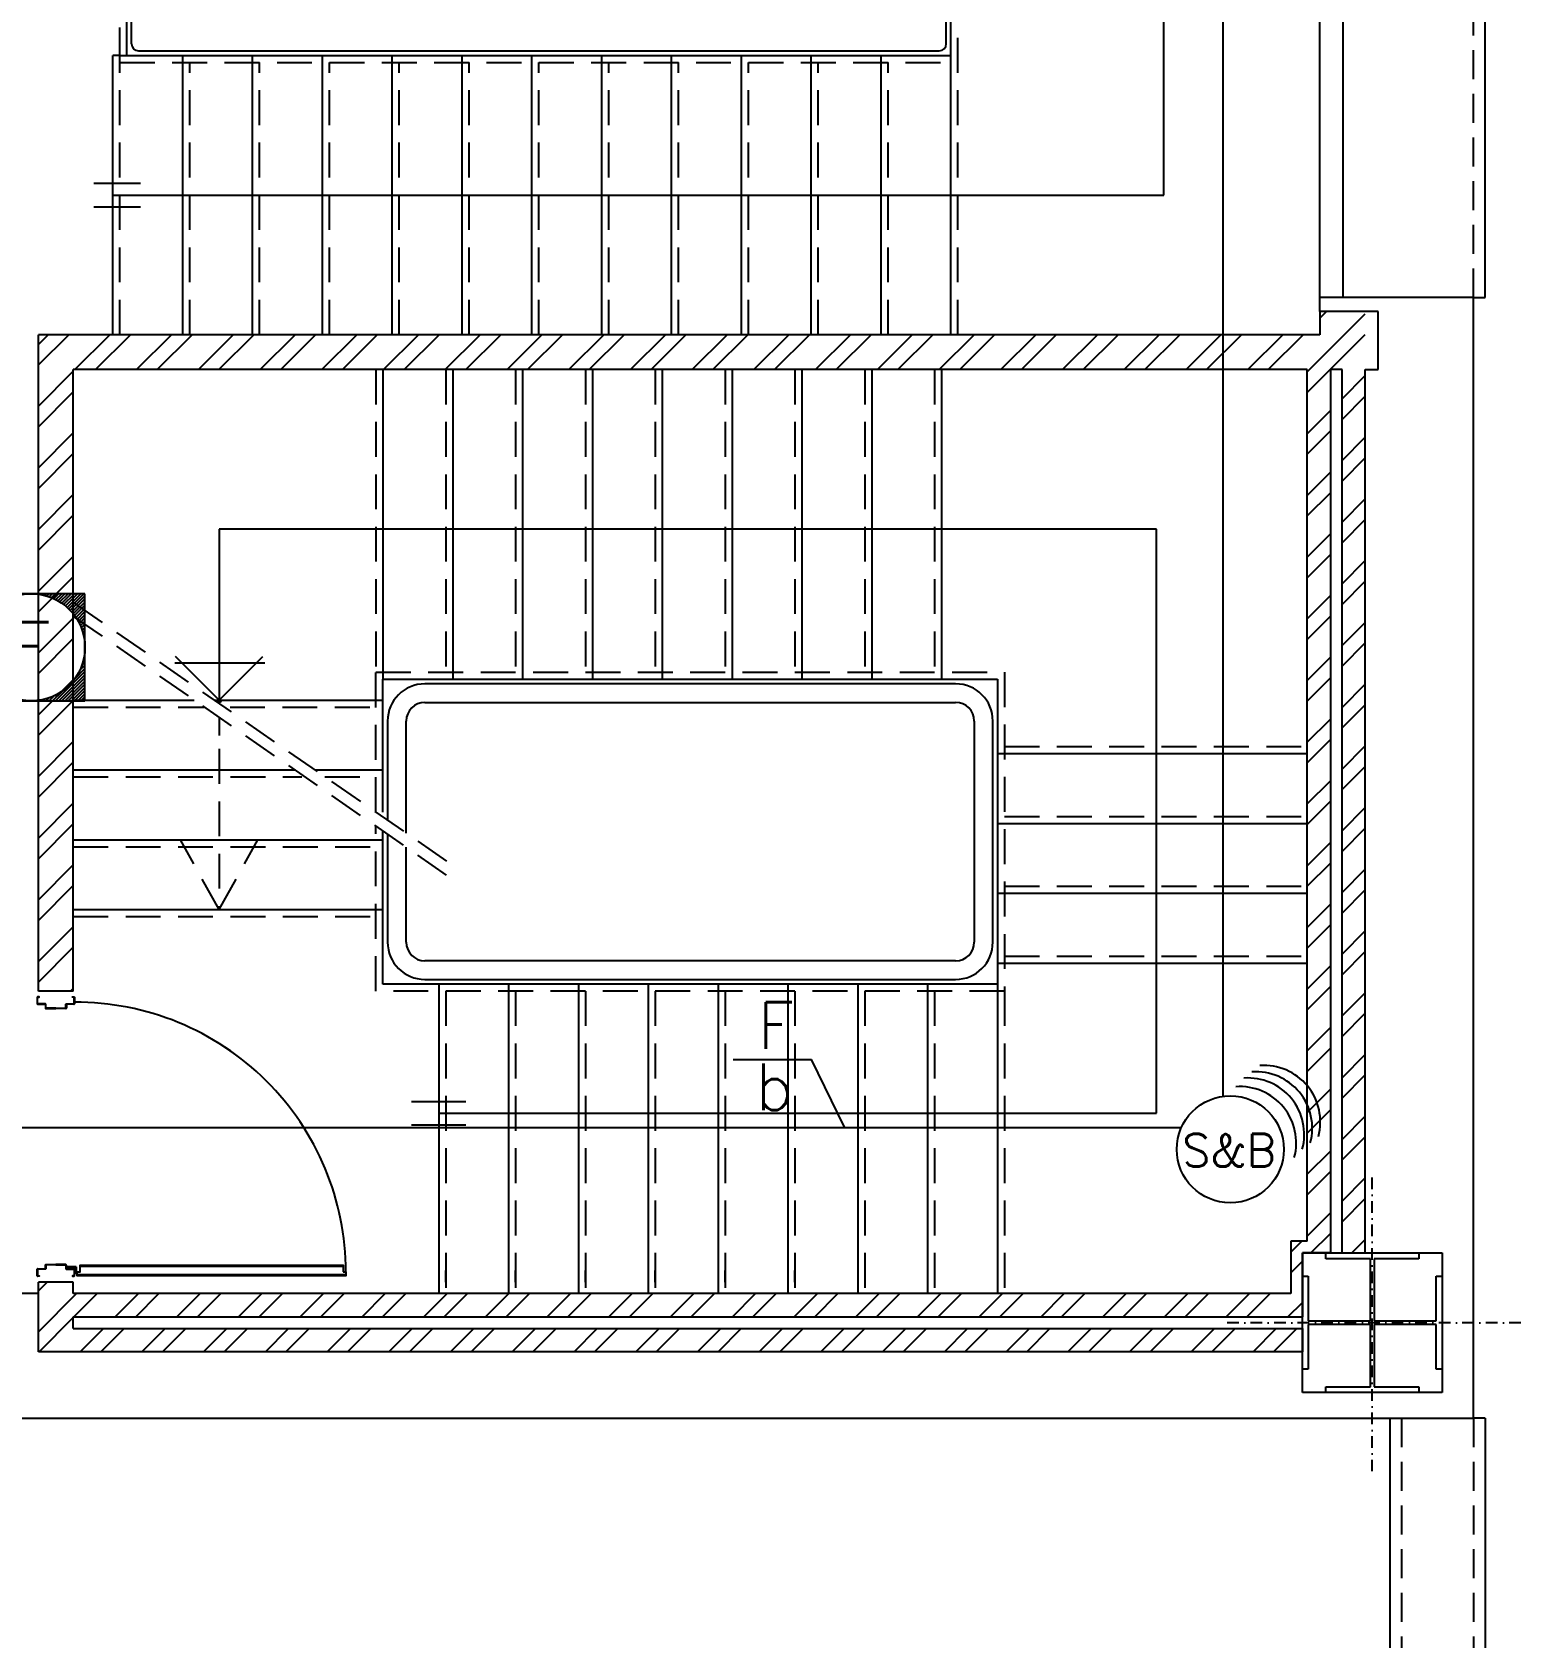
# Model space of a CAD drawing. Header units: inches. Extents: x 567429 to 582707, y 126347 to 133675.
# Drawn here: x 582067 to 582707, y 129605 to 130295 of the extents above; entities that cross this region are included whole.
import ezdxf
from ezdxf.enums import TextEntityAlignment as Align

# ---------------------------------------------------------------- set-up
doc = ezdxf.new("R2010")
doc.units = ezdxf.units.IN
doc.header["$MEASUREMENT"] = 0
for name, pattern in [('DASHDOT2', [0.5, 0.25, -0.125, 0, -0.125]), ('DASHED2', [0.375, 0.25, -0.125]), ('HIDDEN', [0.375, 0.25, -0.125])]:
    doc.linetypes.add(name, pattern=pattern)
for name, color, linetype in [('1', 15, 'Continuous'), ('2', 1, 'Continuous'), ('Door', 1, 'Continuous'), ('FIRE', 3, 'Continuous'), ('FIRE WIRE', 4, 'Continuous'), ('hatch lika', 1, 'Continuous'), ('nama', 2, 'Continuous'), ('nardeh', 2, 'Continuous'), ('pelle', 1, 'Continuous'), ('SOTOON', 2, 'Continuous'), ('wall lika', 1, 'Continuous'), ('win', 1, 'Continuous')]:
    doc.layers.add(name, color=color, linetype=linetype)
doc.styles.add('ROMANS', font='romans.shx')

# ---------------------------------------------------------------- blocks, each defined once
blk = doc.blocks.new('d-125-sofal')
at = {"layer": 'Door', "ltscale": 8}
for p, q in [((-3.12, 124.61), (-3.12, 9.21)), ((-6.82, 10.41), (-6.82, 123.41))]:
    blk.add_line(p, q, dxfattribs=at)
at = {"layer": 'Door'}
for p, q in [((-6.48, 8.69), (-6.48, 4.5)), ((-6.48, 8.69), (-4.47, 8.69)), ((-5.99, 8.36), (-5.99, 4.48)), ((-5.99, 8.36), (-4.47, 8.36)), ((-4.83, 8.52), (-3.37, 8.52)), ((-4.1, 7.79), (-4.1, 9.25)), ((-125, 6), (-125, -6)), ((0, 6), (0, -6))]:
    blk.add_line(p, q, dxfattribs=at)
at = {"layer": 'Door', "ltscale": 8}
blk.add_lwpolyline([(-4.32, 123.41), (-4.32, 124.61), (-2.72, 124.61), (-2.72, 9.21), (-4.32, 9.21), (-4.32, 10.41), (-7.22, 10.41), (-7.22, 123.41)], close=True, dxfattribs=at)
at = {"layer": 'Door'}
for points in [[(-117.67, 0), (-117.67, 4.24, 0.414214), (-117.76, 4.33), (-119.21, 4.33, -0.414214), (-119.47, 4.59), (-119.47, 7.74, 0.414214), (-119.56, 7.83), (-122.24, 7.83, 0.414214), (-122.33, 7.74), (-122.33, 7.15), (-122.5, 7.15), (-122.5, 7.74, -0.414214), (-122.24, 8), (-119.56, 8, -0.414214), (-119.3, 7.74), (-119.3, 4.59, 0.414214), (-119.21, 4.5), (-117.76, 4.5, -0.414214), (-117.5, 4.24), (-117.5, 0)], [(-7.33, 0), (-7.33, 4.24, -0.414214), (-7.24, 4.33), (-5.79, 4.33, 0.414214), (-5.53, 4.59), (-5.53, 7.74, -0.414214), (-5.44, 7.83), (-2.76, 7.83, -0.414214), (-2.67, 7.74), (-2.67, 7.15), (-2.5, 7.15), (-2.5, 7.74, 0.414214), (-2.76, 8), (-5.44, 8, 0.414214), (-5.7, 7.74), (-5.7, 4.59, -0.414214), (-5.79, 4.5), (-7.24, 4.5, 0.414214), (-7.5, 4.24), (-7.5, 0)], [(-117.67, 0), (-117.67, -4.24, -0.414214), (-117.76, -4.33), (-119.21, -4.33, 0.414214), (-119.47, -4.59), (-119.47, -7.74, -0.414214), (-119.56, -7.83), (-122.24, -7.83, -0.414214), (-122.33, -7.74), (-122.33, -7.15), (-122.5, -7.15), (-122.5, -7.74, 0.414214), (-122.24, -8), (-119.56, -8, 0.414214), (-119.3, -7.74), (-119.3, -4.59, -0.414214), (-119.21, -4.5), (-117.76, -4.5, 0.414214), (-117.5, -4.24), (-117.5, 0)], [(-7.33, 0), (-7.33, -4.24, 0.414214), (-7.24, -4.33), (-5.79, -4.33, -0.414214), (-5.53, -4.59), (-5.53, -7.74, 0.414214), (-5.44, -7.83), (-2.76, -7.83, 0.414214), (-2.67, -7.74), (-2.67, -7.15), (-2.5, -7.15), (-2.5, -7.74, -0.414214), (-2.76, -8), (-5.44, -8, -0.414214), (-5.7, -7.74), (-5.7, -4.59, 0.414214), (-5.79, -4.5), (-7.24, -4.5, -0.414214), (-7.5, -4.24), (-7.5, 0)]]:
    blk.add_lwpolyline(points, format="xyb", dxfattribs=at)
for radius in [0.4, 0.281]:
    blk.add_circle((-4.1, 8.52), radius, dxfattribs=at)
at = {"layer": 'Door', "linetype": 'Continuous', "ltscale": 100}
blk.add_arc((-4.1, 8.52), 116.1, 90.10713, 180.25528, dxfattribs=at)
blk = doc.blocks.new('F')
at = {"layer": 'FIRE', "color": 1}
for p, q in [((-23.04, 22.22), (-22.22, 23.04)), ((-23.04, 20.86), (-20.86, 23.04)), ((-23.04, 19.5), (-19.5, 23.04)), ((-23.04, 18.14), (-18.14, 23.04)), ((-23.04, 16.79), (-16.79, 23.04)), ((-23.04, 15.43), (-15.43, 23.04)), ((-23.04, 14.07), (-14.07, 23.04)), ((-23.04, 12.71), (-12.71, 23.04)), ((-23.04, 11.36), (-11.36, 23.04)), ((-23.04, 10), (-10, 23.04)), ((-12.03, 19.64), (-8.64, 23.04)), ((-9.2, 21.12), (-7.28, 23.04)), ((-7.02, 21.94), (-5.93, 23.04)), ((-5.15, 22.45), (-4.57, 23.04)), ((-3.47, 22.77), (-3.21, 23.04)), ((-1.94, 22.95), (-1.85, 23.04)), ((-0.5, 23.03), (-0.5, 23.04)), ((0.85, 23.02), (0.86, 23.04)), ((2.12, 22.94), (2.22, 23.04)), ((3.33, 22.79), (3.58, 23.04)), ((4.49, 22.59), (4.93, 23.04)), ((5.6, 22.35), (6.29, 23.04)), ((6.66, 22.05), (7.65, 23.04)), ((7.69, 21.72), (9.01, 23.04)), ((8.67, 21.34), (10.36, 23.04)), ((9.62, 20.93), (11.72, 23.04)), ((10.53, 20.49), (13.08, 23.04)), ((11.41, 20.01), (14.43, 23.04)), ((12.26, 19.5), (15.79, 23.04)), ((13.08, 18.96), (17.15, 23.04)), ((13.87, 18.4), (18.51, 23.04)), ((14.63, 17.8), (19.86, 23.04)), ((15.36, 17.17), (21.22, 23.04)), ((16.06, 16.52), (22.58, 23.04)), ((16.73, 15.83), (23.04, 22.14)), ((17.38, 15.12), (23.04, 20.78)), ((18, 14.38), (23.04, 19.42)), ((18.58, 13.61), (23.04, 18.06)), ((19.14, 12.81), (23.04, 16.71)), ((19.67, 11.98), (23.04, 15.35)), ((20.17, 11.13), (23.04, 13.99)), ((-23.04, 8.64), (-19.64, 12.03)), ((-23.04, 7.28), (-21.12, 9.2)), ((-23.04, 5.93), (-21.94, 7.02)), ((20.64, 10.23), (23.04, 12.63)), ((21.07, 9.31), (23.04, 11.28)), ((21.47, 8.35), (23.04, 9.92)), ((21.83, 7.36), (23.04, 8.56)), ((22.15, 6.32), (23.04, 7.2)), ((-23.04, 4.57), (-22.45, 5.15)), ((-23.04, 3.21), (-22.77, 3.47)), ((-23.04, 1.85), (-22.95, 1.94)), ((-23.04, 0.5), (-23.03, 0.5)), ((22.43, 5.24), (23.04, 5.85)), ((22.66, 4.12), (23.04, 4.49)), ((22.85, 2.94), (23.04, 3.13)), ((22.97, 1.71), (23.04, 1.77)), ((-23.04, -0.86), (-23.02, -0.85)), ((-23.04, -2.22), (-22.94, -2.12)), ((-23.04, -3.58), (-22.79, -3.33)), ((-23.04, -4.93), (-22.59, -4.49)), ((-23.04, -6.29), (-22.35, -5.6)), ((-23.04, -7.65), (-22.05, -6.66)), ((21.71, -7.69), (23.04, -6.37)), ((22.31, -5.74), (23.04, -5.01)), ((22.68, -4.01), (23.04, -3.66)), ((22.91, -2.43), (23.04, -2.3)), ((23.02, -0.96), (23.04, -0.94)), ((-23.04, -9.01), (-21.72, -7.69)), ((-23.04, -10.36), (-21.34, -8.67)), ((-23.04, -11.72), (-20.93, -9.62)), ((-23.04, -13.08), (-20.49, -10.53)), ((-23.04, -14.43), (-20.01, -11.41)), ((-23.04, -15.79), (-19.5, -12.26)), ((-23.04, -17.15), (-18.96, -13.08)), ((10.44, -23.04), (23.04, -10.44)), ((11.8, -23.04), (23.04, -11.8)), ((13.16, -23.04), (23.04, -13.16)), ((18.78, -13.34), (23.04, -9.09)), ((20.74, -10.02), (23.04, -7.73)), ((-23.04, -18.51), (-18.4, -13.87)), ((-23.04, -19.86), (-17.8, -14.63)), ((-23.04, -21.22), (-17.17, -15.36)), ((-23.04, -22.58), (-16.52, -16.06)), ((-22.14, -23.04), (-15.83, -16.73)), ((-20.78, -23.04), (-15.12, -17.38)), ((-19.42, -23.04), (-14.38, -18)), ((-18.06, -23.04), (-13.61, -18.58)), ((-16.71, -23.04), (-12.81, -19.14)), ((-15.35, -23.04), (-11.98, -19.67)), ((-13.99, -23.04), (-11.13, -20.17)), ((-12.63, -23.04), (-10.23, -20.64)), ((9.09, -23.04), (13.34, -18.78)), ((14.51, -23.04), (23.04, -14.51)), ((15.87, -23.04), (23.04, -15.87)), ((17.23, -23.04), (23.04, -17.23)), ((18.59, -23.04), (23.04, -18.59)), ((19.94, -23.04), (23.04, -19.94)), ((-11.28, -23.04), (-9.31, -21.07)), ((-9.92, -23.04), (-8.35, -21.47)), ((-8.56, -23.04), (-7.36, -21.83)), ((-7.2, -23.04), (-6.32, -22.15)), ((-5.85, -23.04), (-5.24, -22.43)), ((-4.49, -23.04), (-4.12, -22.66)), ((-3.13, -23.04), (-2.94, -22.85)), ((-1.77, -23.04), (-1.71, -22.97)), ((0.94, -23.04), (0.96, -23.02)), ((2.3, -23.04), (2.43, -22.91)), ((3.66, -23.04), (4.01, -22.68)), ((5.01, -23.04), (5.74, -22.31)), ((6.37, -23.04), (7.69, -21.71)), ((7.73, -23.04), (10.02, -20.74)), ((21.3, -23.04), (23.04, -21.3)), ((22.66, -23.04), (23.04, -22.66))]:
    blk.add_line(p, q, dxfattribs=at)
at = {"layer": 'FIRE'}
for p, q in [((-23.04, 23.04), (-23.04, -23.04)), ((23.04, 23.04), (-23.04, 23.04)), ((23.04, -23.04), (23.04, 23.04)), ((-23.04, -23.04), (23.04, -23.04))]:
    blk.add_line(p, q, dxfattribs=at)
at = {"layer": 'FIRE', "color": 1}
blk.add_ellipse((0, 0), major_axis=(0, 23.04), ratio=1, start_param=4.712356312466597, end_param=10.99554161964618, dxfattribs=at)
at = {"layer": 'FIRE', "color": 1, "style": 'ROMANS'}
blk.add_text('F', height=21.5, dxfattribs=at).set_placement((0, 0), align=Align.MIDDLE)
blk = doc.blocks.new('AGIR')
at = {"layer": 'FIRE'}
blk.add_circle((0, 0), 22.99, dxfattribs=at)
at = {"layer": 'FIRE', "color": 4}
for centre in [(14.42, 11.83), (7.53, 6.41), (10.97, 9.12), (4.09, 2.73)]:
    blk.add_arc(centre, 24.24, 344.94455, 94.00932, dxfattribs=at)
at = {"layer": 'FIRE', "color": 2, "style": 'ROMANS'}
blk.add_text('S&B', height=14, dxfattribs=at).set_placement((-0.52, -0.4), align=Align.MIDDLE)

msp = doc.modelspace()

# ---------------------------------------------------------------- linework, layer by layer
at = {"layer": '1', "color": 15, "linetype": 'DASHED2', "ltscale": 60}
for p, q in [((582105, 130281.79, 0), (582105, 130426.79, 0)), ((582465, 130164.79, 0), (582465, 130309.79, 0)), ((582105, 130164.79, 0), (582105, 130281.79, 0)), ((582105, 130281.79, 0), (582465, 130281.79, 0)), ((582135, 130164.79, 0), (582135, 130281.79, 0)), ((582165, 130164.79, 0), (582165, 130281.79, 0)), ((582195, 130164.79, 0), (582195, 130281.79, 0)), ((582225, 130164.79, 0), (582225, 130281.79, 0)), ((582255, 130164.79, 0), (582255, 130281.79, 0)), ((582285, 130164.79, 0), (582285, 130281.79, 0)), ((582315, 130164.79, 0), (582315, 130281.79, 0)), ((582345, 130164.79, 0), (582345, 130281.79, 0)), ((582375, 130164.79, 0), (582375, 130281.79, 0)), ((582405, 130164.79, 0), (582405, 130281.79, 0)), ((582435, 130164.79, 0), (582435, 130281.79, 0)), ((582105, 130169.79, 0), (582105, 130174.79, 0)), ((582105, 130169.79, 0), (582105, 130174.79, 0)), ((582135, 130169.79, 0), (582135, 130174.79, 0)), ((582165, 130169.79, 0), (582165, 130174.79, 0)), ((582195, 130169.79, 0), (582195, 130174.79, 0)), ((582225, 130169.79, 0), (582225, 130174.79, 0)), ((582255, 130169.79, 0), (582255, 130174.79, 0)), ((582285, 130169.79, 0), (582285, 130174.79, 0)), ((582315, 130169.79, 0), (582315, 130174.79, 0)), ((582345, 130169.79, 0), (582345, 130174.79, 0)), ((582375, 130169.79, 0), (582375, 130174.79, 0)), ((582405, 130169.79, 0), (582405, 130174.79, 0)), ((582435, 130169.79, 0), (582435, 130174.79, 0)), ((582465, 130169.79, 0), (582465, 130174.79, 0)), ((582214.99, 130149.79), (582214.99, 130019.79)), ((582244.99, 130149.79), (582244.99, 130019.79)), ((582274.99, 130149.79), (582274.99, 130019.79)), ((582304.99, 130149.79), (582304.99, 130019.79)), ((582334.99, 130149.79), (582334.99, 130019.79)), ((582364.99, 130149.79), (582364.99, 130019.79)), ((582394.99, 130149.79), (582394.99, 130019.79)), ((582424.99, 130149.79), (582424.99, 130019.79)), ((582454.99, 130149.79), (582454.99, 130019.79)), ((582214.99, 130144.79), (582214.99, 130139.79)), ((582244.99, 130144.79), (582244.99, 130139.79)), ((582274.99, 130144.79), (582274.99, 130139.79)), ((582304.99, 130144.79), (582304.99, 130139.79)), ((582334.99, 130144.79), (582334.99, 130139.79)), ((582364.99, 130144.79), (582364.99, 130139.79)), ((582394.99, 130144.79), (582394.99, 130139.79)), ((582424.99, 130144.79), (582424.99, 130139.79)), ((582454.99, 130144.79), (582454.99, 130139.79)), ((582214.99, 130019.79), (582484.99, 130019.79)), ((582214.99, 129959.62), (582214.99, 130019.79)), ((582484.99, 130019.79), (582484.99, 129882.79)), ((582084.99, 130004.79), (582141.17, 130004.79)), ((582089.99, 130007.79), (582094.99, 130007.79)), ((582089.99, 130004.79), (582094.99, 130004.79)), ((582152.31, 130004.79), (582214.99, 130004.79)), ((582484.99, 129987.79), (582614.99, 129987.79)), ((582604.99, 129987.79), (582609.99, 129987.79)), ((582089.99, 129977.79), (582094.99, 129977.79)), ((582084.99, 129974.79), (582183.16, 129974.79)), ((582089.99, 129974.79), (582094.99, 129974.79)), ((582193.1, 129974.79), (582214.99, 129974.79)), ((582484.99, 129957.79), (582614.99, 129957.79)), ((582604.99, 129957.79), (582609.99, 129957.79)), ((582214.99, 129882.79), (582214.99, 129953.59)), ((582084.99, 129944.79), (582214.99, 129944.79)), ((582089.99, 129947.79), (582094.99, 129947.79)), ((582089.99, 129944.79), (582094.99, 129944.79)), ((582484.99, 129927.79), (582614.99, 129927.79)), ((582604.99, 129927.79), (582609.99, 129927.79)), ((582084.99, 129914.79), (582214.99, 129914.79)), ((582089.99, 129917.79), (582094.99, 129917.79)), ((582089.99, 129917.79), (582094.99, 129917.79)), ((582089.99, 129914.79), (582094.99, 129914.79)), ((582089.99, 129914.79), (582094.99, 129914.79)), ((582484.99, 129897.79), (582614.99, 129897.79)), ((582604.99, 129897.79), (582609.99, 129897.79)), ((582484.99, 129882.79), (582214.99, 129882.79)), ((582244.99, 129882.79), (582244.99, 129752.79)), ((582274.99, 129882.79), (582274.99, 129752.79)), ((582304.99, 129882.79), (582304.99, 129752.79)), ((582334.99, 129882.79), (582334.99, 129752.79)), ((582364.99, 129882.79), (582364.99, 129752.79)), ((582394.99, 129882.79), (582394.99, 129752.79)), ((582424.99, 129882.79), (582424.99, 129752.79)), ((582454.99, 129882.79), (582454.99, 129752.79)), ((582484.99, 129882.79), (582484.99, 129752.79)), ((582244.99, 129757.79), (582244.99, 129762.79)), ((582244.99, 129762.79), (582244.99, 129757.79)), ((582274.99, 129757.79), (582274.99, 129762.79)), ((582274.99, 129762.79), (582274.99, 129757.79)), ((582304.99, 129757.79), (582304.99, 129762.79)), ((582304.99, 129762.79), (582304.99, 129757.79)), ((582334.99, 129757.79), (582334.99, 129762.79)), ((582334.99, 129762.79), (582334.99, 129757.79)), ((582364.99, 129757.79), (582364.99, 129762.79)), ((582364.99, 129762.79), (582364.99, 129757.79)), ((582394.99, 129757.79), (582394.99, 129762.79)), ((582394.99, 129762.79), (582394.99, 129757.79)), ((582424.99, 129762.79), (582424.99, 129757.79)), ((582454.99, 129762.79), (582454.99, 129757.79)), ((582484.99, 129762.79), (582484.99, 129757.79))]:
    msp.add_line(p, q, dxfattribs=at)
at = {"layer": '1', "color": 15, "ltscale": 60}
for p, q in [((582084.99, 130007.79), (582136.84, 130007.79)), ((582084.99, 129977.79), (582180.1, 129977.79)), ((582084.99, 129947.79), (582217.99, 129947.79)), ((582084.99, 129917.79), (582217.99, 129917.79))]:
    msp.add_line(p, q, dxfattribs=at)
at = {"layer": '1', "color": 15, "linetype": 'HIDDEN', "ltscale": 50}
for p, q in [((582655.49, 129699.29), (582655.49, 127633.29)), ((582686.49, 129699.29), (582686.49, 127602.29))]:
    msp.add_line(p, q, dxfattribs=at)
at = {"layer": '2', "color": 15, "ltscale": 100}
for p, q in [((582108, 130284.79, 0), (582108, 130306.79, 0)), ((582462, 130284.79, 0), (582462, 130306.79, 0)), ((582105, 130284.79, 0), (582462, 130284.79, 0))]:
    msp.add_line(p, q, dxfattribs=at)
at = {"layer": '2', "color": 15}
for p, q in [((582102, 130164.79, 0), (582102, 130284.79, 0)), ((582105, 130284.79, 0), (582102, 130284.79, 0)), ((582132, 130164.79, 0), (582132, 130284.79, 0)), ((582162, 130164.79, 0), (582162, 130284.79, 0)), ((582192, 130164.79, 0), (582192, 130284.79, 0)), ((582222, 130164.79, 0), (582222, 130284.79, 0)), ((582252, 130164.79, 0), (582252, 130284.79, 0)), ((582282, 130164.79, 0), (582282, 130284.79, 0)), ((582312, 130164.79, 0), (582312, 130284.79, 0)), ((582342, 130164.79, 0), (582342, 130284.79, 0)), ((582372, 130164.79, 0), (582372, 130284.79, 0)), ((582402, 130164.79, 0), (582402, 130284.79, 0)), ((582402, 130164.79, 0), (582402, 130284.79, 0)), ((582432, 130164.79, 0), (582432, 130284.79, 0)), ((582432, 130164.79, 0), (582432, 130284.79, 0)), ((582462, 130164.79, 0), (582462, 130284.79, 0)), ((582462, 130164.79, 0), (582462, 130284.79, 0)), ((582102, 130169.79, 0), (582102, 130174.79, 0)), ((582102, 130169.79, 0), (582102, 130174.79, 0)), ((582132, 130169.79, 0), (582132, 130174.79, 0)), ((582162, 130169.79, 0), (582162, 130174.79, 0)), ((582192, 130169.79, 0), (582192, 130174.79, 0)), ((582222, 130169.79, 0), (582222, 130174.79, 0)), ((582252, 130169.79, 0), (582252, 130174.79, 0)), ((582282, 130169.79, 0), (582282, 130174.79, 0)), ((582312, 130169.79, 0), (582312, 130174.79, 0)), ((582342, 130169.79, 0), (582342, 130174.79, 0)), ((582372, 130169.79, 0), (582372, 130174.79, 0)), ((582402, 130169.79, 0), (582402, 130174.79, 0)), ((582402, 130169.79, 0), (582402, 130174.79, 0)), ((582432, 130169.79, 0), (582432, 130174.79, 0)), ((582432, 130169.79, 0), (582432, 130174.79, 0)), ((582462, 130169.79, 0), (582462, 130174.79, 0)), ((582462, 130169.79, 0), (582462, 130174.79, 0))]:
    msp.add_line(p, q, dxfattribs=at)
at = {"layer": '2', "color": 15, "ltscale": 2}
msp.add_line((582691.49, 129699.29, 0), (582686.49, 129699.29, 0), dxfattribs=at)
at = {"layer": 'Door', "color": 15}
for p, q in [((582069.49, 129880.03), (582069.49, 129877.35)), ((582069.66, 129877.35), (582069.66, 129880.03)), ((582070.34, 129880.29), (582069.74, 129880.29)), ((582069.74, 129880.12), (582070.34, 129880.12)), ((582070.34, 129880.12), (582070.34, 129880.29)), ((582083.49, 129882.79), (582071.49, 129882.79)), ((582084.63, 129880.12), (582084.63, 129880.29)), ((582084.63, 129880.29), (582085.23, 129880.29)), ((582085.23, 129880.12), (582084.63, 129880.12)), ((582085.32, 129877.35), (582085.32, 129880.03)), ((582085.49, 129880.03), (582085.49, 129877.35)), ((582072.9, 129877.26), (582069.74, 129877.26)), ((582069.74, 129877.09), (582072.9, 129877.09)), ((582072.99, 129877), (582072.99, 129875.55)), ((582073.16, 129875.55), (582073.16, 129877)), ((582077.49, 129875.46), (582073.24, 129875.46)), ((582073.24, 129875.29), (582077.49, 129875.29)), ((582077.49, 129875.46), (582081.73, 129875.46)), ((582081.73, 129875.29), (582077.49, 129875.29)), ((582081.82, 129875.55), (582081.82, 129877)), ((582081.99, 129877), (582081.99, 129875.55)), ((582082.07, 129877.26), (582085.23, 129877.26)), ((582085.23, 129877.09), (582082.07, 129877.09)), ((582069.49, 129760.55), (582069.49, 129763.23)), ((582069.66, 129763.23), (582069.66, 129760.55)), ((582069.74, 129763.49), (582072.9, 129763.49)), ((582072.9, 129763.32), (582069.74, 129763.32)), ((582072.99, 129763.57), (582072.99, 129765.03)), ((582073.16, 129765.03), (582073.16, 129763.57)), ((582073.24, 129765.29), (582077.49, 129765.29)), ((582077.49, 129765.12), (582073.24, 129765.12)), ((582081.73, 129765.29), (582077.49, 129765.29)), ((582077.49, 129765.12), (582081.73, 129765.12)), ((582081.82, 129765.03), (582081.82, 129763.57)), ((582085.84, 129763.78), (582081.96, 129763.78)), ((582081.99, 129763.57), (582081.99, 129765.03)), ((582086.17, 129764.27), (582081.99, 129764.27)), ((582085.23, 129763.49), (582082.07, 129763.49)), ((582082.07, 129763.32), (582085.23, 129763.32)), ((582085.27, 129761.89), (582086.73, 129761.89)), ((582085.32, 129763.23), (582085.32, 129760.55)), ((582085.49, 129760.55), (582085.49, 129763.23)), ((582085.84, 129763.78), (582085.84, 129762.26)), ((582086.01, 129762.62), (582086.01, 129761.16)), ((582086.17, 129764.27), (582086.17, 129762.26)), ((582069.74, 129760.46), (582070.34, 129760.46)), ((582070.34, 129760.29), (582069.74, 129760.29)), ((582070.34, 129760.46), (582070.34, 129760.29)), ((582083.49, 129757.79), (582071.49, 129757.79)), ((582085.23, 129760.46), (582084.63, 129760.46)), ((582084.63, 129760.46), (582084.63, 129760.29)), ((582084.63, 129760.29), (582085.23, 129760.29))]:
    msp.add_line(p, q, dxfattribs=at)
at = {"layer": 'Door', "color": 15, "ltscale": 8}
for p, q in [((582086.7, 129760.51), (582086.7, 129762.11)), ((582086.7, 129762.11), (582087.9, 129762.11)), ((582087.9, 129762.11), (582087.9, 129765.01)), ((582087.9, 129765.01), (582200.9, 129765.01)), ((582087.9, 129764.61), (582200.9, 129764.61)), ((582200.9, 129765.01), (582200.9, 129762.11)), ((582200.9, 129762.11), (582202.1, 129762.11)), ((582202.1, 129762.11), (582202.1, 129760.51)), ((582202.1, 129760.91), (582086.7, 129760.91)), ((582202.1, 129760.51), (582086.7, 129760.51))]:
    msp.add_line(p, q, dxfattribs=at)
at = {"layer": 'Door', "color": 15}
for centre, radius in [((582086.01, 129761.89), 0.4), ((582086, 129761.89), 0.281)]:
    msp.add_circle(centre, radius, dxfattribs=at)
for centre, radius, start, end in [((582069.74, 129880.03), 0.257, 90, 180), ((582069.74, 129880.03), 0.0855, 90, 180), ((582085.23, 129880.03), 0.257, 0, 90), ((582085.23, 129880.03), 0.0855, 0, 90), ((582069.74, 129877.35), 0.257, 180, 270), ((582069.74, 129877.35), 0.0855, 180, 270), ((582072.9, 129877), 0.256, 360, 90), ((582072.9, 129877), 0.0855, 360, 90), ((582073.24, 129875.55), 0.257, 180, 270), ((582073.24, 129875.55), 0.0855, 180, 270), ((582081.73, 129875.55), 0.0855, 270, 360), ((582081.73, 129875.55), 0.257, 270, 0), ((582082.07, 129877), 0.256, 90, 180), ((582082.07, 129877), 0.0855, 90, 180), ((582085.23, 129877.35), 0.0855, 270, 360), ((582085.23, 129877.35), 0.257, 270, 360), ((582069.74, 129763.23), 0.257, 90, 180), ((582069.74, 129763.23), 0.0855, 90, 180), ((582072.9, 129763.57), 0.256, 270, 0), ((582072.9, 129763.57), 0.0855, 270, 0), ((582073.24, 129765.03), 0.257, 90, 180), ((582073.24, 129765.03), 0.0855, 90, 180), ((582081.73, 129765.03), 0.257, 0, 90), ((582081.73, 129765.03), 0.0855, 0, 90), ((582082.07, 129763.57), 0.256, 180, 270), ((582082.07, 129763.57), 0.0855, 180, 270), ((582085.23, 129763.23), 0.257, 0, 90), ((582085.23, 129763.23), 0.0855, 0, 90), ((582069.74, 129760.55), 0.257, 180, 270), ((582069.74, 129760.55), 0.0855, 180, 270), ((582085.23, 129760.55), 0.0855, 270, 360), ((582085.23, 129760.55), 0.257, 270, 360)]:
    msp.add_arc(centre, radius, start, end, dxfattribs=at)
at = {"layer": 'Door', "color": 15, "linetype": 'Continuous', "ltscale": 100}
msp.add_arc((582086, 129761.89), 116.1, 0.10713, 90.25528, dxfattribs=at)
at = {"layer": 'FIRE', "color": 30}
for p in [(582368.45, 129853.43), (582416.37, 129823.98)]:
    msp.add_line(p, (582402.03, 129853.43), dxfattribs=at)
at = {"layer": 'FIRE WIRE'}
for p, q in [((582578.96, 129837.58), (582578.96, 130344.32)), ((582560.91, 129823.98), (581847.07, 129823.98))]:
    msp.add_line(p, q, dxfattribs=at)
at = {"layer": 'hatch lika', "color": 15}
for p, q in [((582614.99, 130148.77), (582639.99, 130173.77)), ((582620.49, 130171.95), (582623.33, 130174.79)), ((582069.99, 130160.62), (582074.16, 130164.79)), ((582069.99, 130151.78), (582083, 130164.79)), ((582085.67, 130149.79), (582100.67, 130164.79)), ((582094.51, 130149.79), (582109.51, 130164.79)), ((582112.19, 130149.79), (582127.19, 130164.79)), ((582121.03, 130149.79), (582136.03, 130164.79)), ((582138.71, 130149.79), (582153.71, 130164.79)), ((582147.55, 130149.79), (582162.55, 130164.79)), ((582165.22, 130149.79), (582180.22, 130164.79)), ((582174.06, 130149.79), (582189.06, 130164.79)), ((582191.74, 130149.79), (582206.74, 130164.79)), ((582200.58, 130149.79), (582215.58, 130164.79)), ((582218.26, 130149.79), (582233.26, 130164.79)), ((582227.1, 130149.79), (582242.1, 130164.79)), ((582244.77, 130149.79), (582259.77, 130164.79)), ((582253.61, 130149.79), (582268.61, 130164.79)), ((582271.29, 130149.79), (582286.29, 130164.79)), ((582280.13, 130149.79), (582295.13, 130164.79)), ((582297.81, 130149.79), (582312.81, 130164.79)), ((582306.64, 130149.79), (582321.64, 130164.79)), ((582324.32, 130149.79), (582339.32, 130164.79)), ((582333.16, 130149.79), (582348.16, 130164.79)), ((582350.84, 130149.79), (582365.84, 130164.79)), ((582359.68, 130149.79), (582374.68, 130164.79)), ((582377.36, 130149.79), (582392.36, 130164.79)), ((582386.19, 130149.79), (582401.19, 130164.79)), ((582403.87, 130149.79), (582418.87, 130164.79)), ((582412.71, 130149.79), (582427.71, 130164.79)), ((582430.39, 130149.79), (582445.39, 130164.79)), ((582439.23, 130149.79), (582454.23, 130164.79)), ((582456.9, 130149.79), (582471.9, 130164.79)), ((582465.74, 130149.79), (582480.74, 130164.79)), ((582483.42, 130149.79), (582498.42, 130164.79)), ((582492.26, 130149.79), (582507.26, 130164.79)), ((582509.94, 130149.79), (582524.94, 130164.79)), ((582518.78, 130149.79), (582533.78, 130164.79)), ((582536.45, 130149.79), (582551.45, 130164.79)), ((582545.29, 130149.79), (582560.29, 130164.79)), ((582562.97, 130149.79), (582577.97, 130164.79)), ((582571.81, 130149.79), (582586.81, 130164.79)), ((582589.49, 130149.79), (582604.49, 130164.79)), ((582598.33, 130149.79), (582613.33, 130164.79)), ((582614.99, 130139.93), (582639.99, 130164.93)), ((582069.99, 130134.1), (582084.99, 130149.1)), ((582629.99, 130137.26), (582639.99, 130147.26)), ((582069.99, 130125.26), (582084.99, 130140.26)), ((582629.99, 130128.42), (582639.99, 130138.42)), ((582614.99, 130122.26), (582624.99, 130132.26)), ((582069.99, 130107.59), (582084.99, 130122.59)), ((582614.99, 130113.42), (582624.99, 130123.42)), ((582629.99, 130110.74), (582639.99, 130120.74)), ((582069.99, 130098.75), (582084.99, 130113.75)), ((582629.99, 130101.9), (582639.99, 130111.9)), ((582614.99, 130095.74), (582624.99, 130105.74)), ((582069.99, 130081.07), (582084.99, 130096.07)), ((582614.99, 130086.9), (582624.99, 130096.9)), ((582629.99, 130084.22), (582639.99, 130094.22)), ((582069.99, 130072.23), (582084.99, 130087.23)), ((582614.99, 130069.22), (582624.99, 130079.22)), ((582629.99, 130075.38), (582639.99, 130085.38)), ((582069.99, 130054.55), (582084.99, 130069.55)), ((582614.99, 130060.38), (582624.99, 130070.38)), ((582629.99, 130057.71), (582639.99, 130067.71)), ((582069.99, 130045.71), (582084.99, 130060.71)), ((582629.99, 130048.87), (582639.99, 130058.87)), ((582614.99, 130042.71), (582624.99, 130052.71)), ((582069.99, 130028.04), (582084.99, 130043.04)), ((582614.99, 130033.87), (582624.99, 130043.87)), ((582629.99, 130031.19), (582639.99, 130041.19)), ((582069.99, 130019.2), (582084.99, 130034.2)), ((582629.99, 130022.35), (582639.99, 130032.35)), ((582614.99, 130016.19), (582624.99, 130026.19)), ((582614.99, 130007.35), (582624.99, 130017.35)), ((582069.99, 130001.52), (582084.99, 130016.52)), ((582629.99, 130004.67), (582639.99, 130014.67)), ((582069.99, 129992.68), (582084.99, 130007.68)), ((582629.99, 129995.83), (582639.99, 130005.83)), ((582614.99, 129989.67), (582624.99, 129999.67)), ((582069.99, 129975), (582084.99, 129990)), ((582614.99, 129980.83), (582624.99, 129990.83)), ((582629.99, 129978.16), (582639.99, 129988.16)), ((582069.99, 129966.16), (582084.99, 129981.16)), ((582629.99, 129969.32), (582639.99, 129979.32)), ((582614.99, 129963.16), (582624.99, 129973.16)), ((582069.99, 129948.49), (582084.99, 129963.49)), ((582614.99, 129954.32), (582624.99, 129964.32)), ((582629.99, 129951.64), (582639.99, 129961.64)), ((582069.99, 129939.65), (582084.99, 129954.65)), ((582629.99, 129942.8), (582639.99, 129952.8)), ((582614.99, 129936.64), (582624.99, 129946.64)), ((582069.99, 129921.97), (582084.99, 129936.97)), ((582614.99, 129927.8), (582624.99, 129937.8)), ((582629.99, 129925.12), (582639.99, 129935.12)), ((582069.99, 129913.13), (582084.99, 129928.13)), ((582629.99, 129916.28), (582639.99, 129926.28)), ((582614.99, 129910.12), (582624.99, 129920.12)), ((582069.99, 129895.45), (582084.99, 129910.45)), ((582614.99, 129901.28), (582624.99, 129911.28)), ((582629.99, 129898.61), (582639.99, 129908.61)), ((582069.99, 129886.61), (582084.99, 129901.61)), ((582629.99, 129889.77), (582639.99, 129899.77)), ((582614.99, 129883.61), (582624.99, 129893.61)), ((582083.84, 129882.79), (582084.99, 129883.94)), ((582614.99, 129874.77), (582624.99, 129884.77)), ((582629.99, 129872.09), (582639.99, 129882.09)), ((582629.99, 129863.25), (582639.99, 129873.25)), ((582614.99, 129857.09), (582624.99, 129867.09)), ((582614.99, 129848.25), (582624.99, 129858.25)), ((582629.99, 129845.57), (582639.99, 129855.57)), ((582629.99, 129836.73), (582639.99, 129846.73)), ((582614.99, 129830.57), (582624.99, 129840.57)), ((582614.99, 129821.73), (582624.99, 129831.73)), ((582629.99, 129819.06), (582639.99, 129829.06)), ((582629.99, 129810.22), (582639.99, 129820.22)), ((582614.99, 129804.06), (582624.99, 129814.06)), ((582614.99, 129795.22), (582624.99, 129805.22)), ((582629.99, 129792.54), (582639.99, 129802.54)), ((582629.99, 129783.7), (582639.99, 129793.7)), ((582614.99, 129777.54), (582624.99, 129787.54)), ((582616.57, 129770.29), (582624.99, 129778.7)), ((582634.25, 129770.29), (582639.99, 129776.02)), ((582607.99, 129770.54), (582612.74, 129775.29)), ((582607.99, 129761.7), (582612.99, 129766.7)), ((582069.99, 129754.03), (582073.74, 129757.79)), ((582069.99, 129736.35), (582086.42, 129752.79)), ((582085.26, 129742.79), (582095.26, 129752.79)), ((582102.94, 129742.79), (582112.94, 129752.79)), ((582111.78, 129742.79), (582121.78, 129752.79)), ((582129.45, 129742.79), (582139.45, 129752.79)), ((582138.29, 129742.79), (582148.29, 129752.79)), ((582155.97, 129742.79), (582165.97, 129752.79)), ((582164.81, 129742.79), (582174.81, 129752.79)), ((582182.49, 129742.79), (582192.49, 129752.79)), ((582191.33, 129742.79), (582201.33, 129752.79)), ((582209, 129742.79), (582219, 129752.79)), ((582217.84, 129742.79), (582227.84, 129752.79)), ((582235.52, 129742.79), (582245.52, 129752.79)), ((582244.36, 129742.79), (582254.36, 129752.79)), ((582262.04, 129742.79), (582272.04, 129752.79)), ((582270.88, 129742.79), (582280.88, 129752.79)), ((582288.55, 129742.79), (582298.55, 129752.79)), ((582297.39, 129742.79), (582307.39, 129752.79)), ((582315.07, 129742.79), (582325.07, 129752.79)), ((582323.91, 129742.79), (582333.91, 129752.79)), ((582341.59, 129742.79), (582351.59, 129752.79)), ((582350.43, 129742.79), (582360.43, 129752.79)), ((582368.1, 129742.79), (582378.1, 129752.79)), ((582376.94, 129742.79), (582386.94, 129752.79)), ((582394.62, 129742.79), (582404.62, 129752.79)), ((582403.46, 129742.79), (582413.46, 129752.79)), ((582421.14, 129742.79), (582431.14, 129752.79)), ((582429.97, 129742.79), (582439.97, 129752.79)), ((582447.65, 129742.79), (582457.65, 129752.79)), ((582456.49, 129742.79), (582466.49, 129752.79)), ((582474.17, 129742.79), (582484.17, 129752.79)), ((582483.01, 129742.79), (582493.01, 129752.79)), ((582500.69, 129742.79), (582510.69, 129752.79)), ((582509.52, 129742.79), (582519.52, 129752.79)), ((582527.2, 129742.79), (582537.2, 129752.79)), ((582536.04, 129742.79), (582546.04, 129752.79)), ((582553.72, 129742.79), (582563.72, 129752.79)), ((582562.56, 129742.79), (582572.56, 129752.79)), ((582580.23, 129742.79), (582590.23, 129752.79)), ((582589.07, 129742.79), (582599.07, 129752.79)), ((582606.75, 129742.79), (582612.99, 129749.02)), ((582070.26, 129727.79), (582084.99, 129742.52)), ((582087.94, 129727.79), (582097.94, 129737.79)), ((582096.78, 129727.79), (582106.78, 129737.79)), ((582114.45, 129727.79), (582124.45, 129737.79)), ((582123.29, 129727.79), (582133.29, 129737.79)), ((582140.97, 129727.79), (582150.97, 129737.79)), ((582149.81, 129727.79), (582159.81, 129737.79)), ((582167.49, 129727.79), (582177.49, 129737.79)), ((582176.33, 129727.79), (582186.33, 129737.79)), ((582194, 129727.79), (582204, 129737.79)), ((582202.84, 129727.79), (582212.84, 129737.79)), ((582220.52, 129727.79), (582230.52, 129737.79)), ((582229.36, 129727.79), (582239.36, 129737.79)), ((582247.04, 129727.79), (582257.04, 129737.79)), ((582255.88, 129727.79), (582265.88, 129737.79)), ((582273.55, 129727.79), (582283.55, 129737.79)), ((582282.39, 129727.79), (582292.39, 129737.79)), ((582300.07, 129727.79), (582310.07, 129737.79)), ((582308.91, 129727.79), (582318.91, 129737.79)), ((582326.59, 129727.79), (582336.59, 129737.79)), ((582335.43, 129727.79), (582345.43, 129737.79)), ((582353.1, 129727.79), (582363.1, 129737.79)), ((582361.94, 129727.79), (582371.94, 129737.79)), ((582379.62, 129727.79), (582389.62, 129737.79)), ((582388.46, 129727.79), (582398.46, 129737.79)), ((582406.14, 129727.79), (582416.14, 129737.79)), ((582414.97, 129727.79), (582424.97, 129737.79)), ((582432.65, 129727.79), (582442.65, 129737.79)), ((582441.49, 129727.79), (582451.49, 129737.79)), ((582459.17, 129727.79), (582469.17, 129737.79)), ((582468.01, 129727.79), (582478.01, 129737.79)), ((582485.69, 129727.79), (582495.69, 129737.79)), ((582494.52, 129727.79), (582504.52, 129737.79)), ((582512.2, 129727.79), (582522.2, 129737.79)), ((582521.04, 129727.79), (582531.04, 129737.79)), ((582538.72, 129727.79), (582548.72, 129737.79)), ((582547.56, 129727.79), (582557.56, 129737.79)), ((582565.23, 129727.79), (582575.23, 129737.79)), ((582574.07, 129727.79), (582584.07, 129737.79)), ((582591.75, 129727.79), (582601.75, 129737.79)), ((582600.59, 129727.79), (582610.59, 129737.79))]:
    msp.add_line(p, q, dxfattribs=at)
at = {"layer": 'nama', "color": 15}
for p, q in [((582686.49, 130180.79), (582620.49, 130180.79)), ((582620.49, 130174.79, 0), (582620.49, 130180.79, 0)), ((582686.49, 129699.29, 0), (582686.49, 130180.79)), ((582069.99, 129752.79), (582058.49, 129752.79)), ((582058.49, 129699.29), (582686.49, 129699.29))]:
    msp.add_line(p, q, dxfattribs=at)
at = {"layer": 'nardeh', "color": 15}
for p, q in [((582110, 130289.79, 0), (582110, 130301.79, 0)), ((582460, 130289.79, 0), (582460, 130301.79, 0)), ((582113, 130286.79, 0), (582457, 130286.79, 0)), ((582463.99, 130014.79), (582235.99, 130014.79)), ((582235.99, 130006.79), (582463.99, 130006.79)), ((582219.99, 129998.79), (582219.99, 129956.16)), ((582227.99, 129950.61), (582227.99, 129998.79)), ((582471.99, 129998.79), (582471.99, 129903.79)), ((582479.99, 129903.79), (582479.99, 129998.79)), ((582219.99, 129950.12), (582219.99, 129903.79)), ((582227.99, 129903.79), (582227.99, 129944.58)), ((582463.99, 129895.79), (582235.99, 129895.79)), ((582235.99, 129887.79), (582463.99, 129887.79))]:
    msp.add_line(p, q, dxfattribs=at)
for centre, radius, start, end in [((582113, 130289.79, 0), 3, 180, 270), ((582457, 130289.79, 0), 3, 270, 0), ((582235.99, 129998.79), 16, 90, 180), ((582463.99, 129998.79), 16, 0, 90), ((582235.99, 129998.79), 8, 90, 180), ((582463.99, 129998.79), 8, 0, 90), ((582235.99, 129903.79), 16, 180, 270), ((582235.99, 129903.79), 8, 180, 270), ((582463.99, 129903.79), 16, 270, 0), ((582463.99, 129903.79), 8, 270, 0)]:
    msp.add_arc(centre, radius, start, end, dxfattribs=at)
at = {"layer": 'pelle', "color": 1, "ltscale": 100}
for p, q in [((582553.5, 130224.79, 0), (582553.5, 130366.79, 0)), ((582093.82, 130229.85, 0), (582113.82, 130229.85, 0)), ((582102, 130224.79, 0), (582553.5, 130224.79, 0)), ((582093.82, 130219.73, 0), (582113.82, 130219.73, 0))]:
    msp.add_line(p, q, dxfattribs=at)
at = {"layer": 'pelle', "color": 15, "ltscale": 100}
for p, q in [((582553.5, 130224.79, 0), (582553.5, 130366.79, 0)), ((582093.82, 130229.85, 0), (582113.82, 130229.85, 0)), ((582102, 130224.79, 0), (582553.5, 130224.79, 0)), ((582093.82, 130219.73, 0), (582113.82, 130219.73, 0))]:
    msp.add_line(p, q, dxfattribs=at)
at = {"layer": 'pelle', "linetype": 'Continuous', "ltscale": 60}
for p, q in [((582217.99, 130149.79), (582217.99, 130016.79)), ((582247.99, 130149.79), (582247.99, 130016.79)), ((582277.99, 130149.79), (582277.99, 130016.79)), ((582307.99, 130149.79), (582307.99, 130016.79)), ((582337.99, 130149.79), (582337.99, 130016.79)), ((582367.99, 130149.79), (582367.99, 130016.79)), ((582397.99, 130149.79), (582397.99, 130016.79)), ((582427.99, 130149.79), (582427.99, 130016.79)), ((582457.99, 130149.79), (582457.99, 130016.79)), ((582217.99, 130144.79), (582217.99, 130139.79)), ((582247.99, 130144.79), (582247.99, 130139.79)), ((582277.99, 130144.79), (582277.99, 130139.79)), ((582307.99, 130144.79), (582307.99, 130139.79)), ((582337.99, 130144.79), (582337.99, 130139.79)), ((582367.99, 130144.79), (582367.99, 130139.79)), ((582397.99, 130144.79), (582397.99, 130139.79)), ((582427.99, 130144.79), (582427.99, 130139.79)), ((582457.99, 130144.79), (582457.99, 130139.79)), ((582217.99, 130016.79), (582481.99, 130016.79)), ((582217.99, 129959.62), (582217.99, 130016.79)), ((582481.99, 130016.79), (582481.99, 129885.79)), ((582145.47, 130007.79), (582217.99, 130007.79)), ((582481.99, 129984.79), (582614.99, 129984.79)), ((582604.99, 129984.79), (582609.99, 129984.79)), ((582188.77, 129977.79), (582217.99, 129977.79)), ((582481.99, 129954.79), (582614.99, 129954.79)), ((582604.99, 129954.79), (582609.99, 129954.79)), ((582217.99, 129885.79), (582217.99, 129951.51)), ((582481.99, 129924.79), (582614.99, 129924.79)), ((582604.99, 129924.79), (582609.99, 129924.79)), ((582481.99, 129894.79), (582614.99, 129894.79)), ((582604.99, 129894.79), (582609.99, 129894.79)), ((582481.99, 129885.79), (582217.99, 129885.79)), ((582241.99, 129885.79), (582241.99, 129752.79)), ((582271.99, 129885.79), (582271.99, 129752.79)), ((582301.99, 129885.79), (582301.99, 129752.79)), ((582331.99, 129885.79), (582331.99, 129752.79)), ((582361.99, 129885.79), (582361.99, 129752.79)), ((582391.99, 129885.79), (582391.99, 129752.79)), ((582421.99, 129885.79), (582421.99, 129752.79)), ((582451.99, 129885.79), (582451.99, 129752.79)), ((582481.99, 129885.79), (582481.99, 129752.79)), ((582241.99, 129762.79), (582241.99, 129757.79)), ((582271.99, 129762.79), (582271.99, 129757.79)), ((582301.99, 129762.79), (582301.99, 129757.79)), ((582331.99, 129762.79), (582331.99, 129757.79)), ((582361.99, 129762.79), (582361.99, 129757.79)), ((582391.99, 129762.79), (582391.99, 129757.79)), ((582421.99, 129762.79), (582421.99, 129757.79)), ((582451.99, 129762.79), (582451.99, 129757.79)), ((582481.99, 129762.79), (582481.99, 129757.79))]:
    msp.add_line(p, q, dxfattribs=at)
at = {"layer": 'pelle', "color": 15, "linetype": 'Continuous', "ltscale": 60}
for p, q in [((582217.99, 130149.79), (582217.99, 130016.79)), ((582247.99, 130149.79), (582247.99, 130016.79)), ((582277.99, 130149.79), (582277.99, 130016.79)), ((582307.99, 130149.79), (582307.99, 130016.79)), ((582337.99, 130149.79), (582337.99, 130016.79)), ((582367.99, 130149.79), (582367.99, 130016.79)), ((582397.99, 130149.79), (582397.99, 130016.79)), ((582427.99, 130149.79), (582427.99, 130016.79)), ((582457.99, 130149.79), (582457.99, 130016.79)), ((582217.99, 130144.79), (582217.99, 130139.79)), ((582247.99, 130144.79), (582247.99, 130139.79)), ((582277.99, 130144.79), (582277.99, 130139.79)), ((582307.99, 130144.79), (582307.99, 130139.79)), ((582337.99, 130144.79), (582337.99, 130139.79)), ((582367.99, 130144.79), (582367.99, 130139.79)), ((582397.99, 130144.79), (582397.99, 130139.79)), ((582427.99, 130144.79), (582427.99, 130139.79)), ((582457.99, 130144.79), (582457.99, 130139.79)), ((582217.99, 130016.79), (582481.99, 130016.79)), ((582217.99, 129959.62), (582217.99, 130016.79)), ((582481.99, 130016.79), (582481.99, 129885.79)), ((582145.47, 130007.79), (582217.99, 130007.79)), ((582481.99, 129984.79), (582614.99, 129984.79)), ((582604.99, 129984.79), (582609.99, 129984.79)), ((582188.77, 129977.79), (582217.99, 129977.79)), ((582481.99, 129954.79), (582614.99, 129954.79)), ((582604.99, 129954.79), (582609.99, 129954.79)), ((582217.99, 129885.79), (582217.99, 129951.51)), ((582481.99, 129924.79), (582614.99, 129924.79)), ((582604.99, 129924.79), (582609.99, 129924.79)), ((582481.99, 129894.79), (582614.99, 129894.79)), ((582604.99, 129894.79), (582609.99, 129894.79)), ((582481.99, 129885.79), (582217.99, 129885.79)), ((582241.99, 129885.79), (582241.99, 129752.79)), ((582271.99, 129885.79), (582271.99, 129752.79)), ((582301.99, 129885.79), (582301.99, 129752.79)), ((582331.99, 129885.79), (582331.99, 129752.79)), ((582361.99, 129885.79), (582361.99, 129752.79)), ((582391.99, 129885.79), (582391.99, 129752.79)), ((582421.99, 129885.79), (582421.99, 129752.79)), ((582451.99, 129885.79), (582451.99, 129752.79)), ((582481.99, 129885.79), (582481.99, 129752.79)), ((582241.99, 129762.79), (582241.99, 129757.79)), ((582271.99, 129762.79), (582271.99, 129757.79)), ((582301.99, 129762.79), (582301.99, 129757.79)), ((582331.99, 129762.79), (582331.99, 129757.79)), ((582361.99, 129762.79), (582361.99, 129757.79)), ((582391.99, 129762.79), (582391.99, 129757.79)), ((582421.99, 129762.79), (582421.99, 129757.79)), ((582451.99, 129762.79), (582451.99, 129757.79)), ((582481.99, 129762.79), (582481.99, 129757.79))]:
    msp.add_line(p, q, dxfattribs=at)
at = {"layer": 'pelle', "color": 1}
for p, q in [((582550.26, 130081.29), (582147.61, 130081.29)), ((582147.61, 130081.29), (582147.61, 130006.31)), ((582550.26, 129830.29), (582550.26, 130081.29)), ((582167.27, 130023.71), (582128.63, 130023.71)), ((582148.62, 130006.78), (582128.87, 130026.52)), ((582146.6, 130006.78), (582166.34, 130026.52)), ((582147.61, 130000.32), (582147.61, 129992.64)), ((582230.31, 129835.29), (582253.66, 129835.29)), ((582230.31, 129825.29), (582253.66, 129825.29)), ((582241.99, 129830.29), (582550.26, 129830.29))]:
    msp.add_line(p, q, dxfattribs=at)
at = {"layer": 'pelle', "color": 15}
for p, q in [((582550.26, 130081.29), (582147.61, 130081.29)), ((582147.61, 130081.29), (582147.61, 130006.31)), ((582550.26, 129830.29), (582550.26, 130081.29)), ((582167.27, 130023.71), (582128.63, 130023.71)), ((582148.62, 130006.78), (582128.87, 130026.52)), ((582146.6, 130006.78), (582166.34, 130026.52)), ((582147.61, 130000.32), (582147.61, 129992.64)), ((582230.31, 129835.29), (582253.66, 129835.29)), ((582230.31, 129825.29), (582253.66, 129825.29)), ((582241.99, 129830.29), (582550.26, 129830.29))]:
    msp.add_line(p, q, dxfattribs=at)
at = {"layer": 'pelle', "color": 15, "linetype": 'DASHED2', "ltscale": 60}
for p, q in [((582084.99, 130049.7), (582246.23, 129937.97)), ((582084.99, 130049.7), (582246.23, 129937.97)), ((582084.99, 130043.76), (582246.23, 129931.92)), ((582084.99, 130043.76), (582246.23, 129931.92)), ((582147.61, 129986.8), (582147.61, 129917.79)), ((582147.61, 129917.79), (582130.96, 129947.79)), ((582147.61, 129917.79), (582130.96, 129947.79)), ((582147.61, 129917.79), (582164.26, 129947.79)), ((582147.61, 129917.79), (582164.26, 129947.79))]:
    msp.add_line(p, q, dxfattribs=at)
at = {"layer": 'pelle', "color": 15, "linetype": 'DASHED2', "ltscale": 60, "elevation": 0}
msp.add_lwpolyline([(582147.61, 129986.8), (582147.61, 129917.79)], dxfattribs=at)
at = {"layer": 'SOTOON', "color": 15, "linetype": 'DASHDOT2', "ltscale": 20}
for p, q in [((582642.99, 129676.46), (582642.99, 129804.12)), ((582642.99, 129676.46), (582642.99, 129804.12)), ((582642.99, 129676.46), (582642.99, 129804.12)), ((582706.82, 129740.29), (582579.16, 129740.29)), ((582706.82, 129740.29), (582579.16, 129740.29)), ((582706.82, 129740.29), (582579.16, 129740.29))]:
    msp.add_line(p, q, dxfattribs=at)
at = {"layer": 'SOTOON', "color": 15}
for p, q in [((582612.99, 129770.29), (582672.99, 129770.29)), ((582612.99, 129710.29), (582612.99, 129770.29)), ((582612.99, 129770.29), (582672.99, 129770.29)), ((582612.99, 129710.29), (582612.99, 129770.29)), ((582612.99, 129770.29), (582672.99, 129770.29)), ((582612.99, 129710.29), (582612.99, 129770.29)), ((582622.99, 129770.29), (582662.99, 129770.29)), ((582622.99, 129767.79), (582622.99, 129770.29)), ((582622.99, 129767.79), (582622.99, 129770.29)), ((582622.99, 129770.29), (582662.99, 129770.29)), ((582622.99, 129767.79), (582622.99, 129770.29)), ((582622.99, 129770.29), (582662.99, 129770.29)), ((582662.99, 129770.29), (582662.99, 129767.79)), ((582662.99, 129770.29), (582662.99, 129767.79)), ((582662.99, 129770.29), (582662.99, 129767.79)), ((582672.99, 129770.29), (582672.99, 129710.29)), ((582672.99, 129770.29), (582672.99, 129710.29)), ((582672.99, 129770.29), (582672.99, 129710.29)), ((582642.24, 129767.79), (582622.99, 129767.79)), ((582642.24, 129767.79), (582622.99, 129767.79)), ((582642.24, 129767.79), (582622.99, 129767.79)), ((582642.24, 129741.04), (582642.24, 129767.79)), ((582642.24, 129741.04), (582642.24, 129767.79)), ((582642.24, 129741.04), (582642.24, 129767.79)), ((582662.99, 129767.79), (582643.74, 129767.79)), ((582643.74, 129767.79), (582643.74, 129741.04)), ((582662.99, 129767.79), (582643.74, 129767.79)), ((582643.74, 129767.79), (582643.74, 129741.04)), ((582662.99, 129767.79), (582643.74, 129767.79)), ((582643.74, 129767.79), (582643.74, 129741.04)), ((582612.99, 129720.29), (582612.99, 129760.29)), ((582612.99, 129760.29), (582615.49, 129760.29)), ((582612.99, 129720.29), (582612.99, 129760.29)), ((582612.99, 129760.29), (582615.49, 129760.29)), ((582612.99, 129720.29), (582612.99, 129760.29)), ((582612.99, 129760.29), (582615.49, 129760.29)), ((582615.49, 129760.29), (582615.49, 129741.04)), ((582615.49, 129760.29), (582615.49, 129741.04)), ((582615.49, 129760.29), (582615.49, 129741.04)), ((582670.49, 129741.04), (582670.49, 129760.29)), ((582670.49, 129760.29), (582672.99, 129760.29)), ((582670.49, 129741.04), (582670.49, 129760.29)), ((582670.49, 129760.29), (582672.99, 129760.29)), ((582670.49, 129741.04), (582670.49, 129760.29)), ((582670.49, 129760.29), (582672.99, 129760.29)), ((582672.99, 129760.29), (582672.99, 129720.29)), ((582672.99, 129760.29), (582672.99, 129720.29)), ((582672.99, 129760.29), (582672.99, 129720.29)), ((582615.49, 129741.04), (582642.24, 129741.04)), ((582615.49, 129741.04), (582642.24, 129741.04)), ((582615.49, 129741.04), (582642.24, 129741.04)), ((582643.74, 129741.04), (582670.49, 129741.04)), ((582643.74, 129741.04), (582670.49, 129741.04)), ((582643.74, 129741.04), (582670.49, 129741.04)), ((582642.24, 129739.54), (582615.49, 129739.54)), ((582615.49, 129739.54), (582615.49, 129720.29)), ((582642.24, 129739.54), (582615.49, 129739.54)), ((582615.49, 129739.54), (582615.49, 129720.29)), ((582642.24, 129739.54), (582615.49, 129739.54)), ((582615.49, 129739.54), (582615.49, 129720.29)), ((582642.24, 129712.79), (582642.24, 129739.54)), ((582642.24, 129712.79), (582642.24, 129739.54)), ((582642.24, 129712.79), (582642.24, 129739.54)), ((582670.49, 129739.54), (582643.74, 129739.54)), ((582643.74, 129739.54), (582643.74, 129712.79)), ((582670.49, 129739.54), (582643.74, 129739.54)), ((582643.74, 129739.54), (582643.74, 129712.79)), ((582670.49, 129739.54), (582643.74, 129739.54)), ((582643.74, 129739.54), (582643.74, 129712.79)), ((582670.49, 129720.29), (582670.49, 129739.54)), ((582670.49, 129720.29), (582670.49, 129739.54)), ((582670.49, 129720.29), (582670.49, 129739.54)), ((582615.49, 129720.29), (582612.99, 129720.29)), ((582615.49, 129720.29), (582612.99, 129720.29)), ((582615.49, 129720.29), (582612.99, 129720.29)), ((582672.99, 129720.29), (582670.49, 129720.29)), ((582672.99, 129720.29), (582670.49, 129720.29)), ((582672.99, 129720.29), (582670.49, 129720.29)), ((582672.99, 129710.29), (582612.99, 129710.29)), ((582672.99, 129710.29), (582612.99, 129710.29)), ((582672.99, 129710.29), (582612.99, 129710.29)), ((582622.99, 129710.29), (582622.99, 129712.79)), ((582622.99, 129712.79), (582642.24, 129712.79)), ((582622.99, 129710.29), (582622.99, 129712.79)), ((582622.99, 129712.79), (582642.24, 129712.79)), ((582622.99, 129710.29), (582622.99, 129712.79)), ((582622.99, 129712.79), (582642.24, 129712.79)), ((582662.99, 129710.29), (582622.99, 129710.29)), ((582662.99, 129710.29), (582622.99, 129710.29)), ((582662.99, 129710.29), (582622.99, 129710.29)), ((582643.74, 129712.79), (582662.99, 129712.79)), ((582643.74, 129712.79), (582662.99, 129712.79)), ((582643.74, 129712.79), (582662.99, 129712.79)), ((582662.99, 129712.79), (582662.99, 129710.29)), ((582662.99, 129712.79), (582662.99, 129710.29)), ((582662.99, 129712.79), (582662.99, 129710.29))]:
    msp.add_line(p, q, dxfattribs=at)
at = {"layer": 'wall lika', "color": 15}
for p, q in [((582620.49, 130174.79, 0), (582620.49, 130164.79, 0)), ((582645.49, 130174.79), (582620.49, 130174.79)), ((582645.49, 130149.79), (582645.49, 130174.79)), ((582069.99, 129882.79), (582069.99, 130164.79)), ((582620.49, 130164.79, 0), (582069.99, 130164.79)), ((582084.99, 129882.79), (582084.99, 130149.79)), ((582614.99, 130149.79, 0), (582084.99, 130149.79)), ((582614.99, 129775.29), (582614.99, 130149.79)), ((582629.99, 130149.79, 0), (582624.99, 130149.79, 0)), ((582624.99, 130149.79), (582624.99, 129770.29)), ((582629.99, 129770.29), (582629.99, 130149.79)), ((582639.99, 129770.29), (582639.99, 130149.79)), ((582639.99, 130149.79), (582645.49, 130149.79)), ((582084.99, 129882.79), (582069.99, 129882.79)), ((582614.99, 129775.29), (582607.99, 129775.29)), ((582607.99, 129775.29), (582607.99, 129752.79)), ((582624.99, 129770.29), (582612.99, 129770.29)), ((582612.99, 129770.29), (582612.99, 129742.79)), ((582069.99, 129727.79), (582069.99, 129757.79)), ((582084.99, 129757.79), (582069.99, 129757.79)), ((582084.99, 129752.79), (582084.99, 129757.79)), ((582607.99, 129752.79), (582084.99, 129752.79)), ((582084.99, 129737.79), (582084.99, 129742.79)), ((582084.99, 129742.79), (582612.99, 129742.79)), ((582084.99, 129737.79), (582612.99, 129737.79)), ((582612.99, 129737.79), (582612.99, 129727.79)), ((582612.99, 129727.79), (582069.99, 129727.79))]:
    msp.add_line(p, q, dxfattribs=at)
at = {"layer": 'win', "color": 15}
for p, q in [((582620.49, 130180.79, 0), (582620.49, 130380.79, 0)), ((582620.49, 130180.79, 0), (582620.49, 130380.79, 0)), ((582630.49, 130180.79, 0), (582630.49, 130380.79, 0)), ((582691.44, 130180.79), (582691.44, 130380.79)), ((582686.44, 130180.79), (582691.44, 130180.79)), ((582650.49, 129699.29), (582650.49, 127638.29)), ((582691.49, 129699.29, 0), (582686.49, 129699.29, 0)), ((582691.49, 129699.29, 0), (582691.49, 127597.29))]:
    msp.add_line(p, q, dxfattribs=at)
at = {"layer": 'win', "color": 15, "linetype": 'HIDDEN', "ltscale": 50}
msp.add_line((582686.44, 130180.79), (582686.44, 130380.79), dxfattribs=at)

# ---------------------------------------------------------------- block references
at = {"layer": 'Door', "lineweight": 30, "rotation": 270}
msp.add_blockref('d-125-sofal', (582077.49, 129757.79), dxfattribs=at)
at = {"layer": 'FIRE'}
for name, p in [('F', (582066.95, 130030.48)), ('AGIR', (582581.99, 129814.79))]:
    msp.add_blockref(name, p, dxfattribs=at)

# ---------------------------------------------------------------- texts
at = {"layer": 'FIRE', "color": 2, "style": 'ROMANS'}
for s, p in [('F', (582386.72, 129867.99)), ('b', (582386.22, 129841.62))]:
    msp.add_text(s, height=20, dxfattribs=at).set_placement(p, align=Align.MIDDLE)

doc.saveas('drawing.dxf')
